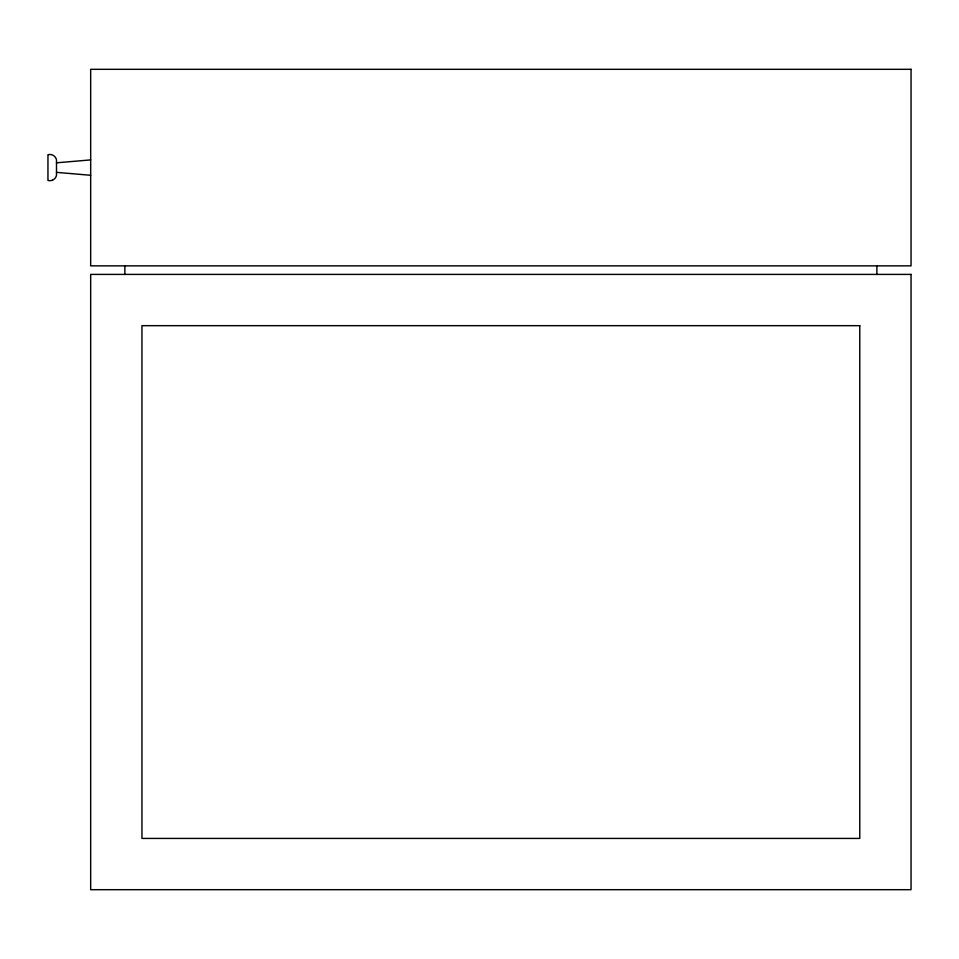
<?xml version="1.0" encoding="UTF-8"?>
<svg xmlns="http://www.w3.org/2000/svg" width="959" height="959" viewBox="0 0 959 959"><rect width="100%" height="100%" fill="white"/><g stroke="black" fill="none" stroke-linecap="round" stroke-linejoin="round"><path stroke-width="1.44" d="M56.497 162.814L90.673 159.901M56.497 172.356L90.673 175.281M876.874 265.859L876.874 274.406M124.862 265.859L124.862 274.406M52.517 180.148L51.642 180.46A6.749 6.749 0 0 1 47.95 180.412L47.95 154.771A6.749 6.749 0 0 1 51.642 154.723L52.517 155.022A6.749 6.749 0 0 1 56.497 159.901L56.497 175.281A6.749 6.749 0 0 1 52.517 180.148M911.05 69.312L90.673 69.312L90.673 265.859L911.05 265.859L911.05 69.312M911.05 274.406L90.673 274.406L90.673 889.688L911.05 889.688L911.05 274.406M859.779 325.676L141.956 325.676L141.956 838.418L859.779 838.418L859.779 325.676"/></g></svg>
